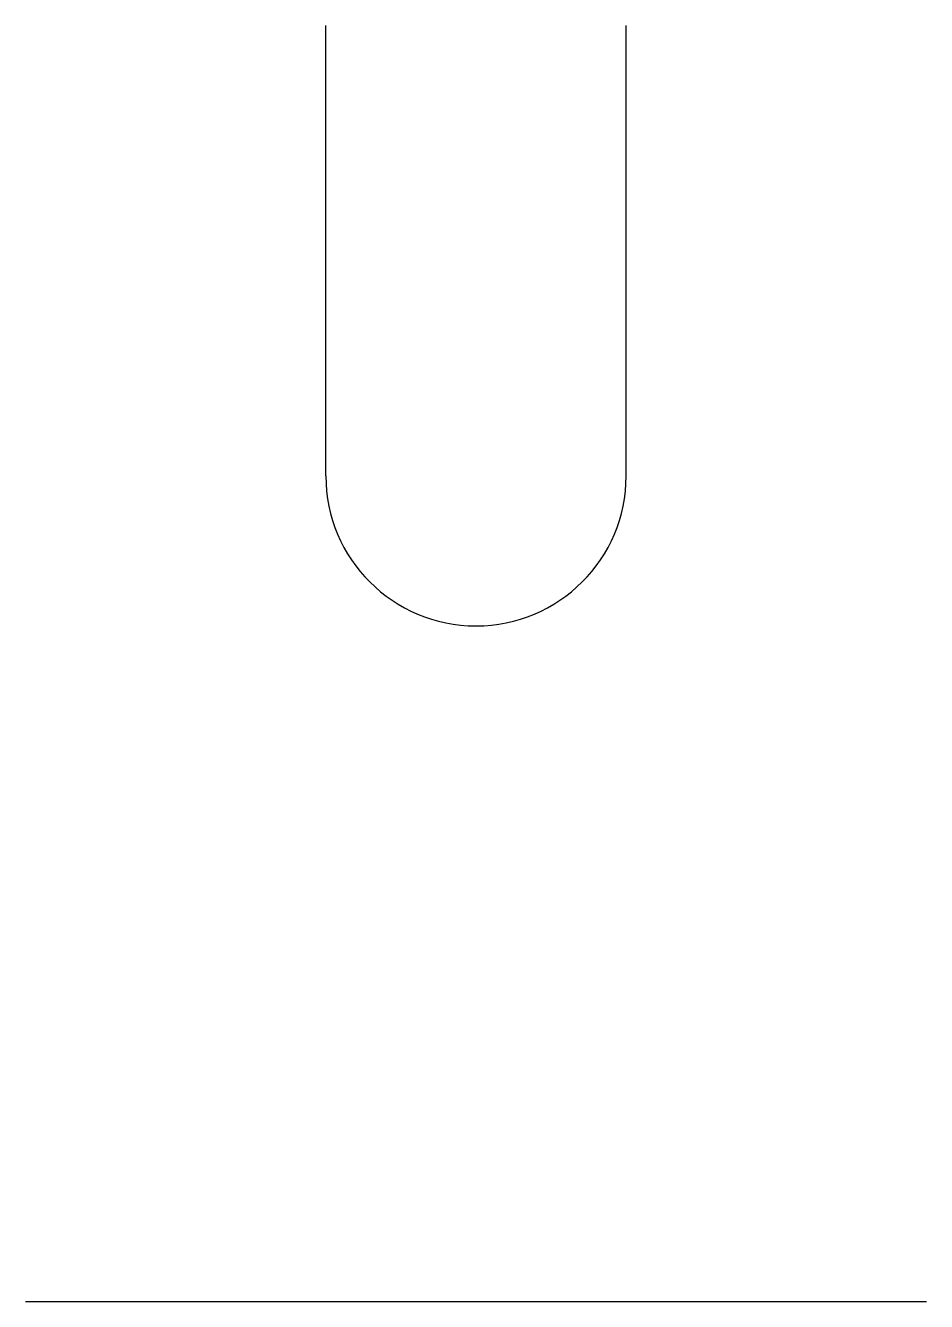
# Model space of a CAD drawing. Header units: millimetres. Extents: x 0.4 to 60.4, y 16.2 to 101.2.
import ezdxf

# ---------------------------------------------------------------- set-up
doc = ezdxf.new("R2010")
doc.units = ezdxf.units.MM

msp = doc.modelspace()

# ---------------------------------------------------------------- linework, layer by layer
for p, q in [((20.4, 71.177, 15), (20.4, 101.177, 15)), ((40.4, 71.177, 15), (40.4, 101.177, 15)), ((0.4, 16.177, 15), (60.4, 16.177, 15))]:
    msp.add_line(p, q)
msp.add_arc((30.4, 71.177, 15), 10, 180, 0)

doc.saveas('drawing.dxf')
